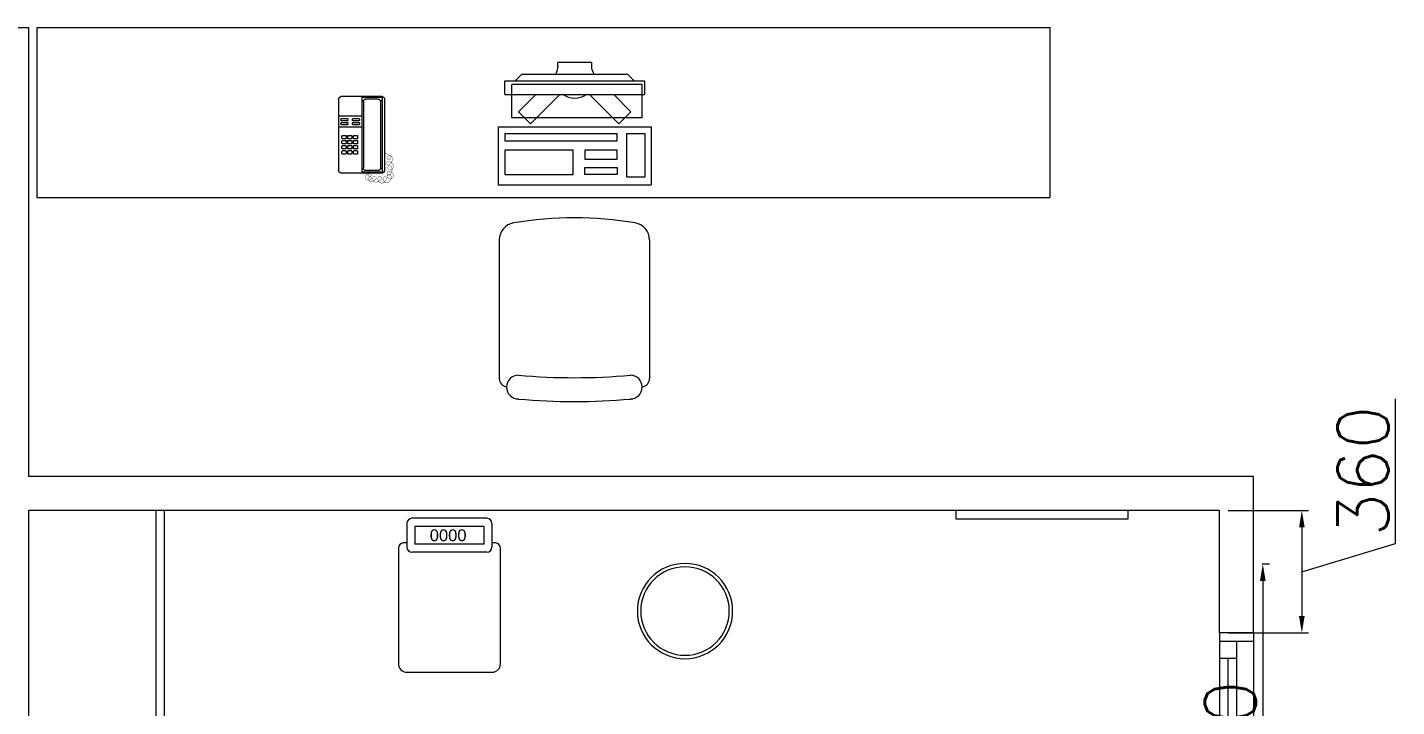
# Model space of a CAD drawing. Header units: millimetres. Extents: x -2143172 to 5255, y -610845 to 279739.
# Drawn here: x -1167567 to -1163544, y -586265 to -584268 of the extents above; entities that cross this region are included whole.
import ezdxf

# ---------------------------------------------------------------- set-up
doc = ezdxf.new("R2010")
doc.units = ezdxf.units.MM
doc.header["$LTSCALE"] = 30
doc.linetypes.add('HIDDEN', pattern=[9.525, 6.35, -3.175])
doc.layers.get('0').update_dxf_attribs({"lineweight": 5})
doc.layers.get('Defpoints').update_dxf_attribs({"lineweight": 5})
for name, color, linetype, lineweight in [('Aluminum', 7, 'Continuous', 5), ('dims.', 152, 'Continuous', 5), ('LOADING', 163, 'Continuous', 5), ('Walls', 32, 'Continuous', 5)]:
    doc.layers.add(name, color=color, linetype=linetype, lineweight=lineweight)
doc.styles.add('SIMPLEX', font='SIMPLEX.shx', dxfattribs={"height": 150})
doc.styles.get("Standard").update_dxf_attribs({"font": ''})
doc.styles.get('Standard').set_extended_font_data('@Arial Unicode MS')
doc.dimstyles.new('Buk', dxfattribs={"dimtxt": 150, "dimasz": 50, "dimexe": 20, "dimexo": 25, "dimgap": 20, "dimtad": 1, "dimdec": 0, "dimrnd": 5, "dimdsep": 46, "dimtxsty": 'SIMPLEX', "dimcen": 0, "dimdle": 20, "dimclrd": 256, "dimclre": 256, "dimclrt": 256, "dimadec": 0, "dimazin": 0, "dimtfac": 0.0075, "dimtdec": 0, "dimtmove": 1, "dimatfit": 2, "dimldrblk": 'ARCHTICK', "dimfxl": 1, "dimtolj": 1, "dimtzin": 0, "dimlwd": -1, "dimlwe": -1, "dimarcsym": 0})

# ---------------------------------------------------------------- blocks, each defined once
blk = doc.blocks.new('*D421')
at = {"layer": 'Defpoints', "color": 0, "transparency": 16777216}
for p in [(-1164064.2, -585688.1), (-1164064.2, -586048.1), (-1163822.4, -586048.1)]:
    blk.add_point(p, dxfattribs=at)
at = {"layer": 'dims.', "transparency": 16777216}
for p, q in [((-1163547.4, -585785.6), (-1163547.4, -585359.9)), ((-1163822.4, -585738.1), (-1163822.4, -585998.1)), ((-1163822.4, -585868.1), (-1163547.4, -585785.6))]:
    blk.add_line(p, q, dxfattribs=at)
at = {"layer": 'dims.', "linetype": 'Continuous', "transparency": 16777216}
for p, q in [((-1164039.2, -585688.1), (-1163802.4, -585688.1)), ((-1164039.2, -586048.1), (-1163802.4, -586048.1))]:
    blk.add_line(p, q, dxfattribs=at)
at = {"layer": 'dims.', "transparency": 16777216}
for points in [[(-1163830.7, -585738.1), (-1163814, -585738.1), (-1163822.4, -585688.1)], [(-1163830.7, -585998.1), (-1163814, -585998.1), (-1163822.4, -586048.1)]]:
    blk.add_solid(points, dxfattribs=at)
at = {"layer": 'dims.', "transparency": 16777216, "insert": (-1163642.4, -585572.8), "char_height": 150, "attachment_point": 5, "rotation": 90, "style": 'SIMPLEX'}
blk.add_mtext('\\A1;360', dxfattribs=at)
blk = doc.blocks.new('_ArchTick')
at = {"color": 0, "linetype": 'ByBlock', "const_width": 0.15}
blk.add_lwpolyline([(-0.5, -0.5), (0.5, 0.5)], dxfattribs=at)
blk = doc.blocks.new('*D422')
at = {"layer": 'Defpoints', "color": 0, "transparency": 16777216}
for p in [(-1163964.2, -585845.1), (-1163964.2, -587045.1), (-1163937.1, -587045.1)]:
    blk.add_point(p, dxfattribs=at)
at = {"layer": 'dims.', "linetype": 'Continuous', "transparency": 16777216}
for p, q in [((-1163939.2, -585845.1), (-1163917.1, -585845.1)), ((-1163939.2, -587045.1), (-1163917.1, -587045.1))]:
    blk.add_line(p, q, dxfattribs=at)
at = {"layer": 'dims.', "transparency": 16777216}
blk.add_line((-1163937.1, -585895.1), (-1163937.1, -586995.1), dxfattribs=at)
for points in [[(-1163945.5, -585895.1), (-1163928.8, -585895.1), (-1163937.1, -585845.1)], [(-1163945.5, -586995.1), (-1163928.8, -586995.1), (-1163937.1, -587045.1)]]:
    blk.add_solid(points, dxfattribs=at)
at = {"layer": 'dims.', "transparency": 16777216, "insert": (-1164032.1, -586445.1), "char_height": 150, "attachment_point": 5, "rotation": 90, "style": 'SIMPLEX'}
blk.add_mtext('\\A1;1200', dxfattribs=at)
blk = doc.blocks.new('A$C37be4daf')
at = {"layer": 'Aluminum', "color": 5}
for p, q in [((1416, 598.2), (216, 598.2)), ((241, 498.2), (241, 598.2)), ((291, 548.2), (291, 598.2)), ((291, 573.2), (1341, 573.2)), ((1341, 548.2), (1341, 598.2)), ((1391, 498.2), (1391, 598.2)), ((1391, 548.2), (241, 548.2)), ((1416, 498.2), (216, 498.2))]:
    blk.add_line(p, q, dxfattribs=at)
at = {"layer": 'Walls'}
for p, q in [((216, 498.2), (216, 598.2)), ((1416, 498.2), (1416, 598.2))]:
    blk.add_line(p, q, dxfattribs=at)
blk = doc.blocks.new('DM20079-P')
at = {"color": 0}
for p, q in [((-0.0686, 0.217), (-0.0686, 0.008)), ((-0.0616, 0.225), (0.0594, 0.225)), ((-0.0616, 0.225), (-0.0616, 0)), ((-0.0616, 0.222), (-0.0016, 0.222)), ((-0.0616, 0.212), (-0.0565, 0.212)), ((-0.0566, 0.2105), (-0.0566, 0.0145)), ((-0.0496, 0.2175), (-0.0136, 0.2175)), ((-0.0068, 0.212), (-0.0016, 0.212)), ((-0.0066, 0.2105), (-0.0066, 0.0145)), ((-0.0016, 0.225), (-0.0016, 0)), ((0.0664, 0.217), (0.0664, 0.008)), ((-0.0016, 0.1675), (0.0664, 0.1675)), ((-0.0016, 0.135), (0.0664, 0.135)), ((-0.0616, 0.013), (-0.0565, 0.013)), ((-0.0616, 0.003), (-0.0016, 0.003)), ((-0.0594, 0), (0.0594, 0)), ((-0.0496, 0.0075), (-0.0136, 0.0075)), ((-0.0068, 0.013), (-0.0016, 0.013))]:
    blk.add_line(p, q, dxfattribs=at)
for points in [[(0.0074, 0.1605, 0.414214), (0.0054, 0.1585), (0.0054, 0.1555, 0.414214), (0.0074, 0.1535), (0.0234, 0.1535, 0.414214), (0.0254, 0.1555), (0.0254, 0.1585, 0.414214), (0.0234, 0.1605)], [(0.0234, 0.142, 0.414214), (0.0254, 0.144), (0.0254, 0.147, 0.414214), (0.0234, 0.149), (0.0074, 0.149, 0.414214), (0.0054, 0.147), (0.0054, 0.144, 0.414214), (0.0074, 0.142)], [(0.0574, 0.1535, 0.414214), (0.0594, 0.1555), (0.0594, 0.1585, 0.414214), (0.0574, 0.1605), (0.0414, 0.1605, 0.414214), (0.0394, 0.1585), (0.0394, 0.1555, 0.414214), (0.0414, 0.1535)], [(0.0574, 0.142, 0.414214), (0.0594, 0.144), (0.0594, 0.147, 0.414214), (0.0574, 0.149), (0.0414, 0.149, 0.414214), (0.0394, 0.147), (0.0394, 0.144, 0.414214), (0.0414, 0.142)], [(0.0104, 0.103, 0.414214), (0.0124, 0.101), (0.0204, 0.101, 0.414214), (0.0224, 0.103), (0.0224, 0.109, 0.414214), (0.0204, 0.111), (0.0124, 0.111, 0.414214), (0.0104, 0.109)], [(0.0104, 0.088, 0.414214), (0.0124, 0.086), (0.0204, 0.086, 0.414214), (0.0224, 0.088), (0.0224, 0.094, 0.414214), (0.0204, 0.096), (0.0124, 0.096, 0.414214), (0.0104, 0.094)], [(0.0104, 0.073, 0.414214), (0.0124, 0.071), (0.0204, 0.071, 0.414214), (0.0224, 0.073), (0.0224, 0.079, 0.414214), (0.0204, 0.081), (0.0124, 0.081, 0.414214), (0.0104, 0.079)], [(0.0274, 0.103, 0.414214), (0.0294, 0.101), (0.0374, 0.101, 0.414214), (0.0394, 0.103), (0.0394, 0.109, 0.414214), (0.0374, 0.111), (0.0294, 0.111, 0.414214), (0.0274, 0.109)], [(0.0274, 0.088, 0.414214), (0.0294, 0.086), (0.0374, 0.086, 0.414214), (0.0394, 0.088), (0.0394, 0.094, 0.414214), (0.0374, 0.096), (0.0294, 0.096, 0.414214), (0.0274, 0.094)], [(0.0274, 0.073, 0.414214), (0.0294, 0.071), (0.0374, 0.071, 0.414214), (0.0394, 0.073), (0.0394, 0.079, 0.414214), (0.0374, 0.081), (0.0294, 0.081, 0.414214), (0.0274, 0.079)], [(0.0444, 0.103, 0.414214), (0.0464, 0.101), (0.0544, 0.101, 0.414214), (0.0564, 0.103), (0.0564, 0.109, 0.414214), (0.0544, 0.111), (0.0464, 0.111, 0.414214), (0.0444, 0.109)], [(0.0444, 0.088, 0.414214), (0.0464, 0.086), (0.0544, 0.086, 0.414214), (0.0564, 0.088), (0.0564, 0.094, 0.414214), (0.0544, 0.096), (0.0464, 0.096, 0.414214), (0.0444, 0.094)], [(0.0444, 0.073, 0.414214), (0.0464, 0.071), (0.0544, 0.071, 0.414214), (0.0564, 0.073), (0.0564, 0.079, 0.414214), (0.0544, 0.081), (0.0464, 0.081, 0.414214), (0.0444, 0.079)], [(0.0104, 0.058, 0.414214), (0.0124, 0.056), (0.0204, 0.056, 0.414214), (0.0224, 0.058), (0.0224, 0.064, 0.414214), (0.0204, 0.066), (0.0124, 0.066, 0.414214), (0.0104, 0.064)], [(0.0274, 0.058, 0.414214), (0.0294, 0.056), (0.0374, 0.056, 0.414214), (0.0394, 0.058), (0.0394, 0.064, 0.414214), (0.0374, 0.066), (0.0294, 0.066, 0.414214), (0.0274, 0.064)], [(0.0444, 0.058, 0.414214), (0.0464, 0.056), (0.0544, 0.056, 0.414214), (0.0564, 0.058), (0.0564, 0.064, 0.414214), (0.0544, 0.066), (0.0464, 0.066, 0.414214), (0.0444, 0.064)]]:
    blk.add_lwpolyline(points, format="xyb", close=True, dxfattribs=at)
at = {"color": 0, "const_width": 0.001}
blk.add_lwpolyline([(-0.0686, 0.059, 0.184574), (-0.0861, 0.0478, 1.44364), (-0.0769, 0.0452, 0.837915), (-0.0907, 0.0465, 0.30536), (-0.0835, 0.0248, 1.584726), (-0.0815, 0.034, 0.253153), (-0.094, 0.0228, 0.874198), (-0.0776, 0.0142, 0.915253), (-0.0897, 0.0168, 0.223821), (-0.0874, -0.0011, 1.703343), (-0.0796, 0.005, 0.588962), (-0.0934, -0.0114, 0.717795), (-0.0769, -0.0108, 0.983104), (-0.0875, -0.0075, 0.326362), (-0.0815, -0.0259, 0.758716), (-0.0657, -0.0134, 0.906186), (-0.0743, -0.016, 0.189488), (-0.067, -0.0272, 0.7948), (-0.0506, -0.0127, 1.223996), (-0.0585, -0.0193, 0.072149), (-0.0473, -0.0259, 0.645886), (-0.0341, -0.0134, 1.366917), (-0.042, -0.0193, 0.078415), (-0.0315, -0.0246, 0.723006), (-0.0229, -0.0127, 1.105484), (-0.0289, -0.018, 0.327892), (-0.017, -0.0193, 0.446638), (-0.0144, -0.0068, 0.327263), (-0.0269, -0.0029, 1.240441), (-0.0229, -0.0094, 0.611307), (-0.0278, 0.0075)], format="xyb", dxfattribs=at)
at = {"color": 0}
for centre, radius, start, end in [((-0.0605, 0.217), 0.00813, 97.9633, 179.6649), ((-0.0496, 0.2105), 0.007, 90, 180), ((-0.0136, 0.2105), 0.007, 0, 90), ((0.0582, 0.217), 0.00813, 0.3351, 82.0367), ((-0.0605, 0.008), 0.00813, 180.3351, 277.9633), ((-0.0496, 0.0145), 0.007, 180, 270), ((-0.0136, 0.0145), 0.007, 270, 0), ((0.0582, 0.008), 0.00813, 277.9633, 359.6649)]:
    blk.add_arc(centre, radius, start, end, dxfattribs=at)
blk = doc.blocks.new('GF21021-P')
for p, q in [((-0.2207, 0.4756), (-0.2207, 0.0675)), ((0.2205, 0.4756), (0.2205, 0.0675))]:
    blk.add_line(p, q)
for centre, radius, start, end in [((-0.1707, 0.4756), 0.05, 99.6329, 180), ((-0.0001, -0.5295), 1.0695, 80.3671, 99.6329), ((0.1705, 0.4756), 0.05, 0, 80.3671), ((-0.1957, 0.0675), 0.025, 180, 261.4721), ((-0.1643, 0.0425), 0.0351, 90, 270), ((0, 1.8467), 1.7767, 264.6946, 275.3053), ((0.1641, 0.0425), 0.0351, 270, 90), ((0.1955, 0.0675), 0.025, 278.5279, 0), ((0, 1.8314), 1.8314, 264.8532, 275.147)]:
    blk.add_arc(centre, radius, start, end)
blk = doc.blocks.new('ITCWLS1-P')
for p, q in [((-0.17, 0.45), (-0.17, 0)), ((-0.17, 0.45), (0, 0.45)), ((0, 0.45), (0, 0)), ((-0.2651, 0.43, 0), (-0.3051, 0.43, 0)), ((-0.3051, 0.43, 0), (-0.3051, 0.02, 0)), ((-0.2651, 0.43, 0), (-0.2651, 0.02, 0)), ((-0.1496, 0.4305), (-0.1291, 0.4305)), ((-0.1291, 0.4305), (-0.1291, 0.4089)), ((-0.3251, 0.38, 0), (-0.3051, 0.4, 0)), ((-0.3251, 0.38, 0), (-0.3251, 0.07, 0)), ((-0.3251, 0.07, 0), (-0.3051, 0.05, 0)), ((-0.3051, 0.02, 0), (-0.2651, 0.02, 0)), ((-0.17, 0), (0, 0))]:
    blk.add_line(p, q)
at = {"color": 8, "linetype": 'HIDDEN'}
for p, q in [((-0.197, 0.4094), (-0.295, 0.4094)), ((-0.295, 0.0264), (-0.295, 0.4094)), ((-0.197, 0.0264), (-0.197, 0.4094)), ((-0.197, 0.0264), (-0.295, 0.0264))]:
    blk.add_line(p, q, dxfattribs=at)
at = {"color": 1, "extrusion": (2.48281e-10, 3.18408e-10, -1)}
for p, q in [((-0.2651, 0.3395), (-0.2144, 0.3902)), ((-0.1791, 0.3548), (-0.2144, 0.3902)), ((-0.2651, 0.2688), (-0.1791, 0.3548))]:
    blk.add_line(p, q, dxfattribs=at)
at = {"color": 1}
for p, q in [((-0.3503, 0.275), (-0.3596, 0.275)), ((-0.3596, 0.175), (-0.3596, 0.275)), ((-0.3503, 0.175), (-0.3596, 0.175))]:
    blk.add_line(p, q, dxfattribs=at)
at = {"color": 1, "extrusion": (2.48281e-10, -3.18408e-10, -1)}
for p, q in [((-0.2651, 0.1812), (-0.1791, 0.0952)), ((-0.2651, 0.1105), (-0.2144, 0.0598)), ((-0.1791, 0.0952), (-0.2144, 0.0598))]:
    blk.add_line(p, q, dxfattribs=at)
blk.add_lwpolyline([(-0.1291, 0.4089), (-0.1291, 0.1), (-0.1496, 0.1), (-0.1496, 0.4305)])
for points in [[(-0.1019, 0.4305), (-0.0304, 0.4305), (-0.0304, 0.2294), (-0.1019, 0.2294)], [(-0.1019, 0.1954), (-0.0747, 0.1954), (-0.0747, 0.1), (-0.1019, 0.1)], [(-0.0304, 0.1954), (-0.0508, 0.1954), (-0.0508, 0.1), (-0.0304, 0.1)], [(-0.1496, 0.0727), (-0.0236, 0.0727), (-0.0236, 0.0182), (-0.1496, 0.0182)]]:
    blk.add_lwpolyline(points, close=True)
at = {"color": 250, "linetype": 'Continuous'}
for points in [[(-0.1496, 0.1), (-0.1496, 0.1), (-0.1496, 0.1), (-0.1496, 0.1), (-0.1496, 0.1), (-0.1496, 0.1), (-0.1496, 0.1), (-0.1496, 0.1), (-0.1496, 0.1)], [(-0.1496, 0.1), (-0.1496, 0.1), (-0.1496, 0.1), (-0.1496, 0.1), (-0.1496, 0.1), (-0.1496, 0.1), (-0.1496, 0.1), (-0.1496, 0.1), (-0.1496, 0.1), (-0.1496, 0.1), (-0.1496, 0.1), (-0.1496, 0.1), (-0.1496, 0.1), (-0.1496, 0.1), (-0.1496, 0.1), (-0.1496, 0.1), (-0.1496, 0.1), (-0.1496, 0.1)], [(-0.1496, 0.1), (-0.1496, 0.1), (-0.1496, 0.1), (-0.1496, 0.1), (-0.1496, 0.1), (-0.1496, 0.1), (-0.1496, 0.1), (-0.1496, 0.1), (-0.1496, 0.1), (-0.1496, 0.1)], [(-0.1496, 0.1), (-0.1496, 0.1), (-0.1496, 0.1), (-0.1496, 0.1), (-0.1496, 0.1), (-0.1496, 0.1), (-0.1496, 0.1)], [(-0.1496, 0.1), (-0.1496, 0.1), (-0.1496, 0.1), (-0.1496, 0.1), (-0.1496, 0.1), (-0.1496, 0.1), (-0.1496, 0.1), (-0.1496, 0.1), (-0.1496, 0.1), (-0.1496, 0.1)], [(-0.1496, 0.1), (-0.1496, 0.1), (-0.1496, 0.1), (-0.1496, 0.1), (-0.1496, 0.1), (-0.1496, 0.1), (-0.1496, 0.1), (-0.1496, 0.1), (-0.1496, 0.1), (-0.1496, 0.1), (-0.1496, 0.1), (-0.1496, 0.1), (-0.1496, 0.1), (-0.1496, 0.1), (-0.1496, 0.1)], [(-0.1496, 0.1), (-0.1496, 0.1), (-0.1496, 0.1), (-0.1496, 0.1), (-0.1496, 0.1), (-0.1496, 0.1), (-0.1496, 0.1), (-0.1496, 0.1), (-0.1496, 0.1), (-0.1496, 0.1)], [(-0.1496, 0.1), (-0.1496, 0.1), (-0.1496, 0.1), (-0.1496, 0.1), (-0.1496, 0.1), (-0.1496, 0.1), (-0.1496, 0.1), (-0.1496, 0.1), (-0.1496, 0.1), (-0.1496, 0.1)], [(-0.1496, 0.1), (-0.1496, 0.1), (-0.1496, 0.1), (-0.1496, 0.1), (-0.1496, 0.1), (-0.1496, 0.1), (-0.1496, 0.1), (-0.1496, 0.1), (-0.1496, 0.1), (-0.1496, 0.1), (-0.1496, 0.1), (-0.1496, 0.1), (-0.1496, 0.1), (-0.1496, 0.1), (-0.1496, 0.1), (-0.1496, 0.1), (-0.1496, 0.1), (-0.1496, 0.1), (-0.1496, 0.1), (-0.1496, 0.1), (-0.1496, 0.1), (-0.1496, 0.1), (-0.1496, 0.1), (-0.1496, 0.1), (-0.1496, 0.1), (-0.1496, 0.1), (-0.1496, 0.1), (-0.1496, 0.1), (-0.1496, 0.1), (-0.1496, 0.1), (-0.1496, 0.1), (-0.1496, 0.1), (-0.1496, 0.1), (-0.1496, 0.1), (-0.1496, 0.1), (-0.1496, 0.1), (-0.1496, 0.1), (-0.1496, 0.1), (-0.1496, 0.1), (-0.1496, 0.1), (-0.1496, 0.1), (-0.1496, 0.1), (-0.1496, 0.1), (-0.1496, 0.1), (-0.1496, 0.1), (-0.1496, 0.1), (-0.1496, 0.1), (-0.1496, 0.1), (-0.1496, 0.1), (-0.1496, 0.1), (-0.1496, 0.1), (-0.1496, 0.1), (-0.1496, 0.1), (-0.1496, 0.1)], [(-0.1496, 0.1), (-0.1496, 0.1), (-0.1496, 0.1), (-0.1496, 0.1), (-0.1496, 0.1), (-0.1496, 0.1), (-0.1496, 0.1), (-0.1496, 0.1), (-0.1496, 0.1), (-0.1496, 0.1), (-0.1496, 0.1), (-0.1496, 0.1), (-0.1496, 0.1), (-0.1496, 0.1), (-0.1496, 0.1), (-0.1496, 0.1), (-0.1496, 0.1), (-0.1496, 0.1), (-0.1496, 0.1), (-0.1496, 0.1), (-0.1496, 0.1), (-0.1496, 0.1), (-0.1496, 0.1), (-0.1496, 0.1), (-0.1496, 0.1), (-0.1496, 0.1), (-0.1496, 0.1), (-0.1496, 0.1), (-0.1496, 0.1), (-0.1496, 0.1), (-0.1496, 0.1), (-0.1496, 0.1), (-0.1496, 0.1), (-0.1496, 0.1), (-0.1496, 0.1), (-0.1496, 0.1), (-0.1496, 0.1), (-0.1496, 0.1), (-0.1496, 0.1), (-0.1496, 0.1), (-0.1496, 0.1), (-0.1496, 0.1), (-0.1496, 0.1), (-0.1496, 0.1), (-0.1496, 0.1), (-0.1496, 0.1), (-0.1496, 0.1), (-0.1496, 0.1), (-0.1496, 0.1), (-0.1496, 0.1), (-0.1496, 0.1), (-0.1496, 0.1), (-0.1496, 0.1), (-0.1496, 0.1), (-0.1496, 0.1), (-0.1496, 0.1), (-0.1496, 0.1), (-0.1496, 0.1), (-0.1496, 0.1), (-0.1496, 0.1), (-0.1496, 0.1), (-0.1496, 0.1), (-0.1496, 0.1), (-0.1496, 0.1), (-0.1496, 0.1), (-0.1496, 0.1), (-0.1496, 0.1), (-0.1496, 0.1), (-0.1496, 0.1), (-0.1496, 0.1), (-0.1496, 0.1), (-0.1496, 0.1), (-0.1496, 0.1), (-0.1496, 0.1), (-0.1496, 0.1), (-0.1496, 0.1), (-0.1496, 0.1), (-0.1496, 0.1), (-0.1496, 0.1), (-0.1496, 0.1), (-0.1496, 0.1), (-0.1496, 0.1), (-0.1496, 0.1), (-0.1496, 0.1), (-0.1496, 0.1), (-0.1496, 0.1), (-0.1496, 0.1), (-0.1496, 0.1), (-0.1496, 0.1)], [(-0.1496, 0.1), (-0.1496, 0.1), (-0.1496, 0.1), (-0.1496, 0.1), (-0.1496, 0.1), (-0.1496, 0.1), (-0.1496, 0.1), (-0.1496, 0.1), (-0.1496, 0.1), (-0.1496, 0.1), (-0.1496, 0.1), (-0.1496, 0.1)], [(-0.1496, 0.1), (-0.1496, 0.1), (-0.1496, 0.1), (-0.1496, 0.1), (-0.1496, 0.1), (-0.1496, 0.1), (-0.1496, 0.1)], [(-0.1496, 0.1), (-0.1496, 0.1), (-0.1496, 0.1), (-0.1496, 0.1), (-0.1496, 0.1), (-0.1496, 0.1), (-0.1496, 0.1), (-0.1496, 0.1), (-0.1496, 0.1), (-0.1496, 0.1), (-0.1496, 0.1), (-0.1496, 0.1), (-0.1496, 0.1), (-0.1496, 0.1), (-0.1496, 0.1), (-0.1496, 0.1), (-0.1496, 0.1)], [(-0.1496, 0.1), (-0.1496, 0.1), (-0.1496, 0.1), (-0.1496, 0.1), (-0.1496, 0.1), (-0.1496, 0.1), (-0.1496, 0.1), (-0.1496, 0.1), (-0.1496, 0.1), (-0.1496, 0.1), (-0.1496, 0.1), (-0.1496, 0.1), (-0.1496, 0.1), (-0.1496, 0.1), (-0.1496, 0.1), (-0.1496, 0.1), (-0.1496, 0.1), (-0.1496, 0.1), (-0.1496, 0.1), (-0.1496, 0.1), (-0.1496, 0.1), (-0.1496, 0.1), (-0.1496, 0.1), (-0.1496, 0.1), (-0.1496, 0.1), (-0.1496, 0.1), (-0.1496, 0.1), (-0.1496, 0.1), (-0.1496, 0.1), (-0.1496, 0.1), (-0.1496, 0.1), (-0.1496, 0.1), (-0.1496, 0.1), (-0.1496, 0.1), (-0.1496, 0.1), (-0.1496, 0.1), (-0.1496, 0.1), (-0.1496, 0.1), (-0.1496, 0.1), (-0.1496, 0.1), (-0.1496, 0.1), (-0.1496, 0.1), (-0.1496, 0.1), (-0.1496, 0.1), (-0.1496, 0.1), (-0.1496, 0.1), (-0.1496, 0.1), (-0.1496, 0.1), (-0.1496, 0.1), (-0.1496, 0.1), (-0.1496, 0.1), (-0.1496, 0.1), (-0.1496, 0.1), (-0.1496, 0.1), (-0.1496, 0.1), (-0.1496, 0.1), (-0.1496, 0.1), (-0.1496, 0.1), (-0.1496, 0.1), (-0.1496, 0.1), (-0.1496, 0.1), (-0.1496, 0.1), (-0.1496, 0.1), (-0.1496, 0.1), (-0.1496, 0.1), (-0.1496, 0.1), (-0.1496, 0.1), (-0.1496, 0.1), (-0.1496, 0.1), (-0.1496, 0.1), (-0.1496, 0.1), (-0.1496, 0.1), (-0.1496, 0.1), (-0.1496, 0.1), (-0.1496, 0.1), (-0.1496, 0.1), (-0.1496, 0.1), (-0.1496, 0.1), (-0.1496, 0.1), (-0.1496, 0.1), (-0.1496, 0.1), (-0.1496, 0.1), (-0.1496, 0.1), (-0.1496, 0.1), (-0.1496, 0.1), (-0.1496, 0.1), (-0.1496, 0.1), (-0.1496, 0.1), (-0.1496, 0.1), (-0.1496, 0.1), (-0.1496, 0.1), (-0.1496, 0.1), (-0.1496, 0.1), (-0.1496, 0.1), (-0.1496, 0.1), (-0.1496, 0.1), (-0.1496, 0.1), (-0.1496, 0.1), (-0.1496, 0.1), (-0.1496, 0.1), (-0.1496, 0.1), (-0.1496, 0.1), (-0.1496, 0.1), (-0.1496, 0.1), (-0.1496, 0.1), (-0.1496, 0.1), (-0.1496, 0.1), (-0.1496, 0.1), (-0.1496, 0.1), (-0.1496, 0.1), (-0.1496, 0.1)], [(-0.1496, 0.1), (-0.1496, 0.1), (-0.1496, 0.1), (-0.1496, 0.1), (-0.1496, 0.1), (-0.1496, 0.1), (-0.1496, 0.1), (-0.1496, 0.1)]]:
    blk.add_lwpolyline(points, dxfattribs=at)
for points in [[(-0.1496, 0.1), (-0.1496, 0.1), (-0.1496, 0.1), (-0.1496, 0.1), (-0.1496, 0.1), (-0.1496, 0.1), (-0.1496, 0.1), (-0.1496, 0.1), (-0.1496, 0.1), (-0.1496, 0.1), (-0.1496, 0.1), (-0.1496, 0.1), (-0.1496, 0.1), (-0.1496, 0.1), (-0.1496, 0.1), (-0.1496, 0.1), (-0.1496, 0.1), (-0.1496, 0.1), (-0.1496, 0.1), (-0.1496, 0.1), (-0.1496, 0.1), (-0.1496, 0.1), (-0.1496, 0.1), (-0.1496, 0.1), (-0.1496, 0.1), (-0.1496, 0.1), (-0.1496, 0.1), (-0.1496, 0.1), (-0.1496, 0.1), (-0.1496, 0.1), (-0.1496, 0.1), (-0.1496, 0.1), (-0.1496, 0.1), (-0.1496, 0.1), (-0.1496, 0.1), (-0.1496, 0.1), (-0.1496, 0.1), (-0.1496, 0.1), (-0.1496, 0.1), (-0.1496, 0.1), (-0.1496, 0.1), (-0.1496, 0.1), (-0.1496, 0.1), (-0.1496, 0.1), (-0.1496, 0.1), (-0.1496, 0.1), (-0.1496, 0.1), (-0.1496, 0.1), (-0.1496, 0.1), (-0.1496, 0.1), (-0.1496, 0.1), (-0.1496, 0.1), (-0.1496, 0.1), (-0.1496, 0.1), (-0.1496, 0.1), (-0.1496, 0.1), (-0.1496, 0.1), (-0.1496, 0.1), (-0.1496, 0.1), (-0.1496, 0.1), (-0.1496, 0.1), (-0.1496, 0.1), (-0.1496, 0.1), (-0.1496, 0.1), (-0.1496, 0.1), (-0.1496, 0.1), (-0.1496, 0.1), (-0.1496, 0.1), (-0.1496, 0.1), (-0.1496, 0.1), (-0.1496, 0.1), (-0.1496, 0.1), (-0.1496, 0.1), (-0.1496, 0.1), (-0.1496, 0.1), (-0.1496, 0.1), (-0.1496, 0.1), (-0.1496, 0.1), (-0.1496, 0.1), (-0.1496, 0.1), (-0.1496, 0.1), (-0.1496, 0.1), (-0.1496, 0.1), (-0.1496, 0.1), (-0.1496, 0.1), (-0.1496, 0.1), (-0.1496, 0.1), (-0.1496, 0.1), (-0.1496, 0.1), (-0.1496, 0.1), (-0.1496, 0.1), (-0.1496, 0.1), (-0.1496, 0.1), (-0.1496, 0.1), (-0.1496, 0.1), (-0.1496, 0.1), (-0.1496, 0.1), (-0.1496, 0.1), (-0.1496, 0.1), (-0.1496, 0.1), (-0.1496, 0.1), (-0.1496, 0.1), (-0.1496, 0.1), (-0.1496, 0.1), (-0.1496, 0.1), (-0.1496, 0.1), (-0.1496, 0.1), (-0.1496, 0.1), (-0.1496, 0.1), (-0.1496, 0.1), (-0.1496, 0.1), (-0.1496, 0.1), (-0.1496, 0.1), (-0.1496, 0.1), (-0.1496, 0.1), (-0.1496, 0.1), (-0.1496, 0.1), (-0.1496, 0.1), (-0.1496, 0.1), (-0.1496, 0.1), (-0.1496, 0.1), (-0.1496, 0.1), (-0.1496, 0.1), (-0.1496, 0.1), (-0.1496, 0.1), (-0.1496, 0.1), (-0.1496, 0.1), (-0.1496, 0.1), (-0.1496, 0.1), (-0.1496, 0.1), (-0.1496, 0.1), (-0.1496, 0.1), (-0.1496, 0.1), (-0.1496, 0.1), (-0.1496, 0.1), (-0.1496, 0.1), (-0.1496, 0.1), (-0.1496, 0.1), (-0.1496, 0.1), (-0.1496, 0.1), (-0.1496, 0.1), (-0.1496, 0.1), (-0.1496, 0.1), (-0.1496, 0.1), (-0.1496, 0.1), (-0.1496, 0.1), (-0.1496, 0.1), (-0.1496, 0.1), (-0.1496, 0.1), (-0.1496, 0.1), (-0.1496, 0.1), (-0.1496, 0.1), (-0.1496, 0.1), (-0.1496, 0.1), (-0.1496, 0.1), (-0.1496, 0.1), (-0.1496, 0.1), (-0.1496, 0.1), (-0.1496, 0.1), (-0.1496, 0.1), (-0.1496, 0.1), (-0.1496, 0.1), (-0.1496, 0.1), (-0.1496, 0.1), (-0.1496, 0.1), (-0.1496, 0.1), (-0.1496, 0.1), (-0.1496, 0.1), (-0.1496, 0.1), (-0.1496, 0.1), (-0.1496, 0.1), (-0.1496, 0.1), (-0.1496, 0.1), (-0.1496, 0.1), (-0.1496, 0.1), (-0.1496, 0.1), (-0.1496, 0.1), (-0.1496, 0.1), (-0.1496, 0.1), (-0.1496, 0.1), (-0.1496, 0.1), (-0.1496, 0.1), (-0.1496, 0.1), (-0.1496, 0.1), (-0.1496, 0.1), (-0.1496, 0.1), (-0.1496, 0.1), (-0.1496, 0.1), (-0.1496, 0.1), (-0.1496, 0.1), (-0.1496, 0.1), (-0.1496, 0.1), (-0.1496, 0.1), (-0.1496, 0.1), (-0.1496, 0.1), (-0.1496, 0.1), (-0.1496, 0.1), (-0.1496, 0.1), (-0.1496, 0.1), (-0.1496, 0.1), (-0.1496, 0.1), (-0.1496, 0.1), (-0.1496, 0.1), (-0.1496, 0.1), (-0.1496, 0.1), (-0.1496, 0.1), (-0.1496, 0.1), (-0.1496, 0.1), (-0.1496, 0.1), (-0.1496, 0.1), (-0.1496, 0.1), (-0.1496, 0.1), (-0.1496, 0.1), (-0.1496, 0.1), (-0.1496, 0.1), (-0.1496, 0.1), (-0.1496, 0.1), (-0.1496, 0.1), (-0.1496, 0.1), (-0.1496, 0.1), (-0.1496, 0.1), (-0.1496, 0.1), (-0.1496, 0.1), (-0.1496, 0.1), (-0.1496, 0.1), (-0.1496, 0.1), (-0.1496, 0.1), (-0.1496, 0.1), (-0.1496, 0.1), (-0.1496, 0.1), (-0.1496, 0.1), (-0.1496, 0.1), (-0.1496, 0.1), (-0.1496, 0.1), (-0.1496, 0.1), (-0.1496, 0.1), (-0.1496, 0.1), (-0.1496, 0.1), (-0.1496, 0.1), (-0.1496, 0.1), (-0.1496, 0.1), (-0.1496, 0.1), (-0.1496, 0.1), (-0.1496, 0.1), (-0.1496, 0.1), (-0.1496, 0.1), (-0.1496, 0.1), (-0.1496, 0.1), (-0.1496, 0.1), (-0.1496, 0.1), (-0.1496, 0.1), (-0.1496, 0.1), (-0.1496, 0.1), (-0.1496, 0.1), (-0.1496, 0.1), (-0.1496, 0.1), (-0.1496, 0.1), (-0.1496, 0.1), (-0.1496, 0.1), (-0.1496, 0.1), (-0.1496, 0.1), (-0.1496, 0.1), (-0.1496, 0.1), (-0.1496, 0.1), (-0.1496, 0.1), (-0.1496, 0.1), (-0.1496, 0.1), (-0.1496, 0.1), (-0.1496, 0.1), (-0.1496, 0.1), (-0.1496, 0.1), (-0.1496, 0.1), (-0.1496, 0.1), (-0.1496, 0.1), (-0.1496, 0.1), (-0.1496, 0.1), (-0.1496, 0.1)], [(-0.1496, 0.1), (-0.1496, 0.1), (-0.1496, 0.1), (-0.1496, 0.1), (-0.1496, 0.1), (-0.1496, 0.1), (-0.1496, 0.1), (-0.1496, 0.1), (-0.1496, 0.1), (-0.1496, 0.1), (-0.1496, 0.1), (-0.1496, 0.1), (-0.1496, 0.1), (-0.1496, 0.1), (-0.1496, 0.1), (-0.1496, 0.1), (-0.1496, 0.1), (-0.1496, 0.1), (-0.1496, 0.1), (-0.1496, 0.1), (-0.1496, 0.1), (-0.1496, 0.1), (-0.1496, 0.1), (-0.1496, 0.1), (-0.1496, 0.1), (-0.1496, 0.1), (-0.1496, 0.1), (-0.1496, 0.1), (-0.1496, 0.1), (-0.1496, 0.1), (-0.1496, 0.1), (-0.1496, 0.1), (-0.1496, 0.1), (-0.1496, 0.1), (-0.1496, 0.1), (-0.1496, 0.1), (-0.1496, 0.1), (-0.1496, 0.1), (-0.1496, 0.1), (-0.1496, 0.1), (-0.1496, 0.1), (-0.1496, 0.1), (-0.1496, 0.1), (-0.1496, 0.1), (-0.1496, 0.1), (-0.1496, 0.1), (-0.1496, 0.1), (-0.1496, 0.1), (-0.1496, 0.1), (-0.1496, 0.1), (-0.1496, 0.1), (-0.1496, 0.1), (-0.1496, 0.1), (-0.1496, 0.1), (-0.1496, 0.1), (-0.1496, 0.1), (-0.1496, 0.1), (-0.1496, 0.1), (-0.1496, 0.1), (-0.1496, 0.1), (-0.1496, 0.1), (-0.1496, 0.1), (-0.1496, 0.1), (-0.1496, 0.1), (-0.1496, 0.1), (-0.1496, 0.1), (-0.1496, 0.1), (-0.1496, 0.1), (-0.1496, 0.1), (-0.1496, 0.1), (-0.1496, 0.1), (-0.1496, 0.1), (-0.1496, 0.1), (-0.1496, 0.1), (-0.1496, 0.1), (-0.1496, 0.1), (-0.1496, 0.1), (-0.1496, 0.1), (-0.1496, 0.1), (-0.1496, 0.1), (-0.1496, 0.1), (-0.1496, 0.1), (-0.1496, 0.1), (-0.1496, 0.1), (-0.1496, 0.1), (-0.1496, 0.1), (-0.1496, 0.1), (-0.1496, 0.1), (-0.1496, 0.1), (-0.1496, 0.1), (-0.1496, 0.1), (-0.1496, 0.1), (-0.1496, 0.1), (-0.1496, 0.1), (-0.1496, 0.1), (-0.1496, 0.1), (-0.1496, 0.1), (-0.1496, 0.1), (-0.1496, 0.1), (-0.1496, 0.1), (-0.1496, 0.1), (-0.1496, 0.1), (-0.1496, 0.1), (-0.1496, 0.1), (-0.1496, 0.1), (-0.1496, 0.1), (-0.1496, 0.1), (-0.1496, 0.1), (-0.1496, 0.1), (-0.1496, 0.1), (-0.1496, 0.1), (-0.1496, 0.1), (-0.1496, 0.1), (-0.1496, 0.1), (-0.1496, 0.1), (-0.1496, 0.1), (-0.1496, 0.1), (-0.1496, 0.1), (-0.1496, 0.1), (-0.1496, 0.1), (-0.1496, 0.1), (-0.1496, 0.1), (-0.1496, 0.1), (-0.1496, 0.1), (-0.1496, 0.1), (-0.1496, 0.1), (-0.1496, 0.1), (-0.1496, 0.1), (-0.1496, 0.1), (-0.1496, 0.1), (-0.1496, 0.1), (-0.1496, 0.1), (-0.1496, 0.1), (-0.1496, 0.1), (-0.1496, 0.1), (-0.1496, 0.1), (-0.1496, 0.1), (-0.1496, 0.1), (-0.1496, 0.1), (-0.1496, 0.1), (-0.1496, 0.1), (-0.1496, 0.1), (-0.1496, 0.1), (-0.1496, 0.1), (-0.1496, 0.1), (-0.1496, 0.1), (-0.1496, 0.1), (-0.1496, 0.1), (-0.1496, 0.1), (-0.1496, 0.1), (-0.1496, 0.1), (-0.1496, 0.1), (-0.1496, 0.1), (-0.1496, 0.1), (-0.1496, 0.1), (-0.1496, 0.1), (-0.1496, 0.1), (-0.1496, 0.1), (-0.1496, 0.1), (-0.1496, 0.1), (-0.1496, 0.1), (-0.1496, 0.1), (-0.1496, 0.1), (-0.1496, 0.1), (-0.1496, 0.1), (-0.1496, 0.1), (-0.1496, 0.1), (-0.1496, 0.1), (-0.1496, 0.1), (-0.1496, 0.1), (-0.1496, 0.1), (-0.1496, 0.1), (-0.1496, 0.1), (-0.1496, 0.1), (-0.1496, 0.1), (-0.1496, 0.1), (-0.1496, 0.1), (-0.1496, 0.1), (-0.1496, 0.1), (-0.1496, 0.1), (-0.1496, 0.1), (-0.1496, 0.1), (-0.1496, 0.1), (-0.1496, 0.1), (-0.1496, 0.1), (-0.1496, 0.1), (-0.1496, 0.1), (-0.1496, 0.1), (-0.1496, 0.1), (-0.1496, 0.1), (-0.1496, 0.1), (-0.1496, 0.1), (-0.1496, 0.1), (-0.1496, 0.1), (-0.1496, 0.1), (-0.1496, 0.1), (-0.1496, 0.1), (-0.1496, 0.1), (-0.1496, 0.1), (-0.1496, 0.1), (-0.1496, 0.1), (-0.1496, 0.1), (-0.1496, 0.1), (-0.1496, 0.1), (-0.1496, 0.1), (-0.1496, 0.1), (-0.1496, 0.1), (-0.1496, 0.1), (-0.1496, 0.1), (-0.1496, 0.1), (-0.1496, 0.1), (-0.1496, 0.1), (-0.1496, 0.1), (-0.1496, 0.1)], [(-0.1496, 0.1), (-0.1496, 0.1), (-0.1496, 0.1), (-0.1496, 0.1), (-0.1496, 0.1), (-0.1496, 0.1), (-0.1496, 0.1), (-0.1496, 0.1), (-0.1496, 0.1), (-0.1496, 0.1), (-0.1496, 0.1), (-0.1496, 0.1), (-0.1496, 0.1), (-0.1496, 0.1), (-0.1496, 0.1), (-0.1496, 0.1), (-0.1496, 0.1), (-0.1496, 0.1), (-0.1496, 0.1), (-0.1496, 0.1), (-0.1496, 0.1), (-0.1496, 0.1), (-0.1496, 0.1), (-0.1496, 0.1), (-0.1496, 0.1), (-0.1496, 0.1), (-0.1496, 0.1), (-0.1496, 0.1), (-0.1496, 0.1), (-0.1496, 0.1), (-0.1496, 0.1), (-0.1496, 0.1), (-0.1496, 0.1), (-0.1496, 0.1), (-0.1496, 0.1), (-0.1496, 0.1), (-0.1496, 0.1), (-0.1496, 0.1), (-0.1496, 0.1), (-0.1496, 0.1), (-0.1496, 0.1), (-0.1496, 0.1), (-0.1496, 0.1), (-0.1496, 0.1), (-0.1496, 0.1), (-0.1496, 0.1), (-0.1496, 0.1), (-0.1496, 0.1), (-0.1496, 0.1), (-0.1496, 0.1), (-0.1496, 0.1), (-0.1496, 0.1), (-0.1496, 0.1), (-0.1496, 0.1), (-0.1496, 0.1), (-0.1496, 0.1), (-0.1496, 0.1), (-0.1496, 0.1), (-0.1496, 0.1), (-0.1496, 0.1), (-0.1496, 0.1), (-0.1496, 0.1), (-0.1496, 0.1), (-0.1496, 0.1), (-0.1496, 0.1), (-0.1496, 0.1), (-0.1496, 0.1), (-0.1496, 0.1), (-0.1496, 0.1), (-0.1496, 0.1), (-0.1496, 0.1), (-0.1496, 0.1), (-0.1496, 0.1), (-0.1496, 0.1), (-0.1496, 0.1), (-0.1496, 0.1), (-0.1496, 0.1), (-0.1496, 0.1), (-0.1496, 0.1), (-0.1496, 0.1), (-0.1496, 0.1), (-0.1496, 0.1), (-0.1496, 0.1), (-0.1496, 0.1), (-0.1496, 0.1), (-0.1496, 0.1), (-0.1496, 0.1), (-0.1496, 0.1), (-0.1496, 0.1), (-0.1496, 0.1), (-0.1496, 0.1), (-0.1496, 0.1), (-0.1496, 0.1), (-0.1496, 0.1), (-0.1496, 0.1), (-0.1496, 0.1), (-0.1496, 0.1), (-0.1496, 0.1), (-0.1496, 0.1), (-0.1496, 0.1), (-0.1496, 0.1), (-0.1496, 0.1), (-0.1496, 0.1), (-0.1496, 0.1), (-0.1496, 0.1), (-0.1496, 0.1), (-0.1496, 0.1), (-0.1496, 0.1), (-0.1496, 0.1), (-0.1496, 0.1), (-0.1496, 0.1), (-0.1496, 0.1), (-0.1496, 0.1), (-0.1496, 0.1), (-0.1496, 0.1), (-0.1496, 0.1), (-0.1496, 0.1), (-0.1496, 0.1), (-0.1496, 0.1), (-0.1496, 0.1), (-0.1496, 0.1), (-0.1496, 0.1), (-0.1496, 0.1), (-0.1496, 0.1), (-0.1496, 0.1), (-0.1496, 0.1), (-0.1496, 0.1), (-0.1496, 0.1), (-0.1496, 0.1), (-0.1496, 0.1), (-0.1496, 0.1), (-0.1496, 0.1), (-0.1496, 0.1), (-0.1496, 0.1), (-0.1496, 0.1), (-0.1496, 0.1), (-0.1496, 0.1), (-0.1496, 0.1), (-0.1496, 0.1), (-0.1496, 0.1), (-0.1496, 0.1), (-0.1496, 0.1), (-0.1496, 0.1), (-0.1496, 0.1), (-0.1496, 0.1), (-0.1496, 0.1), (-0.1496, 0.1), (-0.1496, 0.1), (-0.1496, 0.1), (-0.1496, 0.1), (-0.1496, 0.1), (-0.1496, 0.1), (-0.1496, 0.1), (-0.1496, 0.1), (-0.1496, 0.1), (-0.1496, 0.1), (-0.1496, 0.1), (-0.1496, 0.1), (-0.1496, 0.1), (-0.1496, 0.1), (-0.1496, 0.1), (-0.1496, 0.1), (-0.1496, 0.1), (-0.1496, 0.1), (-0.1496, 0.1), (-0.1496, 0.1), (-0.1496, 0.1), (-0.1496, 0.1), (-0.1496, 0.1), (-0.1496, 0.1), (-0.1496, 0.1), (-0.1496, 0.1), (-0.1496, 0.1), (-0.1496, 0.1), (-0.1496, 0.1), (-0.1496, 0.1), (-0.1496, 0.1), (-0.1496, 0.1), (-0.1496, 0.1), (-0.1496, 0.1), (-0.1496, 0.1), (-0.1496, 0.1), (-0.1496, 0.1), (-0.1496, 0.1), (-0.1496, 0.1), (-0.1496, 0.1), (-0.1496, 0.1), (-0.1496, 0.1), (-0.1496, 0.1), (-0.1496, 0.1), (-0.1496, 0.1), (-0.1496, 0.1), (-0.1496, 0.1), (-0.1496, 0.1), (-0.1496, 0.1), (-0.1496, 0.1), (-0.1496, 0.1), (-0.1496, 0.1), (-0.1496, 0.1), (-0.1496, 0.1), (-0.1496, 0.1), (-0.1496, 0.1), (-0.1496, 0.1), (-0.1496, 0.1), (-0.1496, 0.1), (-0.1496, 0.1), (-0.1496, 0.1), (-0.1496, 0.1), (-0.1496, 0.1), (-0.1496, 0.1), (-0.1496, 0.1), (-0.1496, 0.1), (-0.1496, 0.1), (-0.1496, 0.1), (-0.1496, 0.1), (-0.1496, 0.1), (-0.1496, 0.1), (-0.1496, 0.1), (-0.1496, 0.1)]]:
    blk.add_lwpolyline(points, close=True, dxfattribs=at)
at = {"color": 1}
for centre, radius, start, end in [((-0.3503, 0.325), 0.05, 270, 300.3093), ((-0.3089, 0.225), 0.0556, 321.9431, 38.0569), ((-0.3503, 0.125), 0.05, 59.6907, 90)]:
    blk.add_arc(centre, radius, start, end, dxfattribs=at)
blk = doc.blocks.new('HF13461A-P')
at = {"layer": 'LOADING'}
for p, q in [((0.2579, 0.4503), (0.0379, 0.4503)), ((0.0229, 0.4353), (0.0229, 0.3653)), ((0.2493, 0.4266), (0.0466, 0.4266)), ((0.0466, 0.4266), (0.0466, 0.3739)), ((0.2493, 0.4266), (0.2493, 0.3739)), ((0.2729, 0.4353), (0.2729, 0.3653)), ((-0.0021, 0.3628), (-0.0021, 0.0228)), ((0.0229, 0.3778), (0.0129, 0.3778)), ((0.2493, 0.3739), (0.0466, 0.3739)), ((0.2829, 0.3778), (0.2729, 0.3778)), ((0.2979, 0.0228), (0.2979, 0.3628)), ((0.2579, 0.3503), (0.0379, 0.3503)), ((0.0229, -0.0022), (0.2729, -0.0022))]:
    blk.add_line(p, q, dxfattribs=at)
for centre, radius, start, end in [((0.0379, 0.4353), 0.015, 90, 180), ((0.2579, 0.4353), 0.015, 0, 90), ((0.0129, 0.3628), 0.015, 90, 180), ((0.0379, 0.3653), 0.015, 180, 270), ((0.2579, 0.3653), 0.015, 270, 0), ((0.2829, 0.3628), 0.015, 0, 90), ((0.0229, 0.0228), 0.025, 180, 270), ((0.2729, 0.0228), 0.025, 270, 0)]:
    blk.add_arc(centre, radius, start, end, dxfattribs=at)
blk.add_text('0000', height=0.03477, dxfattribs=at).set_placement((0.0901, 0.3829))
blk = doc.blocks.new('GF21027-P')
at = {"color": 0}
for p, q in [((0.4, 0.4), (-0.4, 0.4)), ((-0.4, 0.4), (-0.4, 0)), ((0.4, 0), (0.4, 0.4)), ((-0.4, 0.025), (0.4, 0.025)), ((-0.4, 0), (0.4, 0))]:
    blk.add_line(p, q, dxfattribs=at)
blk = doc.blocks.new('WM00001-P')
blk.add_circle((0, 0), 0.14)
at = {"color": 8}
blk.add_circle((0, 0), 0.13, dxfattribs=at)

msp = doc.modelspace()

# ---------------------------------------------------------------- linework, layer by layer
at = {"layer": 'LOADING'}
for p, q in [((-1167539, -584268.1, 0.1), (-1164563.2, -584268.1, 0.1)), ((-1167539, -584268.1, 0.1), (-1167539, -584768.1, 0.1)), ((-1164563.2, -584268.1, 0.1), (-1164563.2, -584768.1, 0.1)), ((-1167539, -584768.1, 0.1), (-1164563.2, -584768.1, 0.1))]:
    msp.add_line(p, q, dxfattribs=at)
at = {"layer": 'LOADING', "elevation": 0.1}
msp.add_lwpolyline([(-1164332.6, -585713.1), (-1164332.6, -585688.1), (-1164838.6, -585688.1), (-1164838.6, -585713.1), (-1164332.6, -585713.1)], dxfattribs=at)
at = {"layer": 'Walls'}
for p, q in [((-1171364, -584268.1, 0.1), (-1167564, -584268.1, 0.1)), ((-1167564, -584268.1, 0.1), (-1167564, -585588.1, 0.1)), ((-1163964.2, -585588.1, 0.1), (-1167564, -585588.1, 0.1)), ((-1163964.2, -586048.1, 0.1), (-1163964.2, -585588.1, 0.1)), ((-1164064.2, -585688.1, 0.1), (-1167564, -585688.1, 0.1)), ((-1167564, -585688.1, 0.1), (-1167564, -588688.1, 0.1)), ((-1164064.2, -586048.1, 0.1), (-1164064.2, -585688.1, 0.1))]:
    msp.add_line(p, q, dxfattribs=at)

# ---------------------------------------------------------------- block references
at = {"rotation": 90}
msp.add_blockref('A$C37be4daf', (-1163466, -587464.1, 0.1), dxfattribs=at)
at = {"layer": 'LOADING', "yscale": 1000, "zscale": 1000}
for name, p, xscale, rotation in [('ITCWLS1-P', (-1165733.8, -584730.6, 0.1), -1000, 89.99999999246123), ('DM20079-P', (-1166586.2, -584696.5, 0.1), -1000, 359.9999934716078), ('GF21027-P', (-1167164, -586088.1, 0.1), 1000, 90.00000002091183)]:
    msp.add_blockref(name, p, dxfattribs=dict(at, xscale=xscale, rotation=rotation))
at = {"layer": 'LOADING', "xscale": 1000, "yscale": 1000, "zscale": 1000}
msp.add_blockref('GF21021-P', (-1165959.6, -585367.9, 0.1), dxfattribs=at)
at = {"layer": 'LOADING', "lineweight": 0, "xscale": 1000, "yscale": 1000, "zscale": 1000}
msp.add_blockref('HF13461A-P', (-1166474.8, -586161.4, 0.1), dxfattribs=at)
at = {"layer": 'LOADING', "extrusion": (2.24019e-05, -2.25232e-18, -1), "xscale": 1000, "yscale": 1000, "zscale": 1000, "rotation": 180}
msp.add_blockref('WM00001-P', (1165634.8, -585983.9, -26.2), dxfattribs=at)

# ---------------------------------------------------------------- dimensions: what is measured, and where the dimension line sits
at = {"layer": 'dims.'}
for base, p1, p2, picture, middle in [((-1163822.4, -586048.1, 0.1), (-1164064.2, -585688.1, 0.1), (-1164064.2, -586048.1, 0.1), '*D421', (-1163642.4, -585765.6, 0.1)), ((-1163937.1, -587045.1, 0.5), (-1163964.2, -585845.1, 0.5), (-1163964.2, -587045.1, 0.5), '*D422', (-1164032.1, -586445.1, 0.5))]:
    dim = msp.add_linear_dim(base=base, p1=p1, p2=p2, angle=90, dimstyle='Buk', dxfattribs=at)
    dim.commit()
    dim.dimension.update_dxf_attribs({"geometry": picture, "text_midpoint": middle})

doc.saveas('drawing.dxf')
